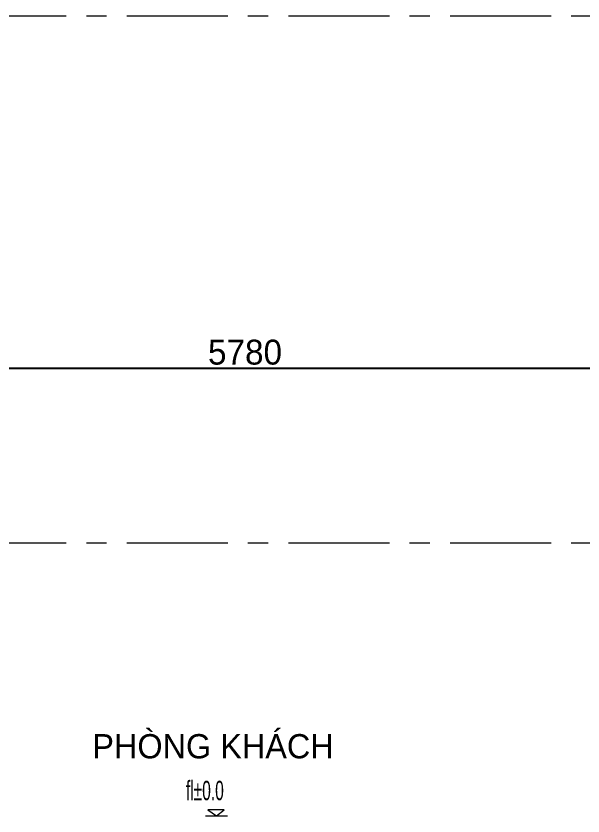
# Model space of a CAD drawing. Header units: millimetres. Extents: x 1832547 to 2001569, y -558009 to -417808.
# Drawn here: x 1890271 to 1893779, y -500166 to -495215 of the extents above; entities that cross this region are included whole.
import ezdxf
from ezdxf.enums import TextEntityAlignment as Align

# ---------------------------------------------------------------- set-up
doc = ezdxf.new("R2010")
doc.units = ezdxf.units.MM
doc.header["$MEASUREMENT"] = 0
doc.linetypes.add('CENTER', pattern=[2, 1.25, -0.25, 0.25, -0.25])
doc.layers.get('0').update_dxf_attribs({"linetype": 'CONTINUOUS'})
doc.layers.get('DEFPOINTS').update_dxf_attribs({"linetype": 'CONTINUOUS'})
for name, color, linetype, lineweight in [('CA. TUONG', 30, 'CONTINUOUS', 30), ('CA.dim 08', 8, 'CONTINUOUS', 13), ('CA.TEXT', 7, 'CONTINUOUS', 15), ('CA.tim 67', 67, 'CENTER', 9)]:
    doc.layers.add(name, color=color, linetype=linetype, lineweight=lineweight)
doc.styles.add('chu ghi chu', font='nghia5.shx', dxfattribs={"height": 200})
doc.styles.get("Standard").update_dxf_attribs({"font": 'roman.shx'})
doc.styles.add('ZENI2', font='Vhavanb.ttf')
doc.dimstyles.new('CA 70', dxfattribs={"dimscale": 0.7, "dimtxt": 220, "dimasz": 60, "dimexe": 160, "dimexo": 0, "dimgap": 30, "dimtad": 1, "dimdec": 0, "dimrnd": 5, "dimzin": 0, "dimdsep": 46, "dimtxsty": 'Standard', "dimblk": 'ARCHTICK', "dimcen": 0.09, "dimdle": 160, "dimclrd": 256, "dimclre": 256, "dimclrt": 255, "dimadec": 0, "dimazin": 0, "dimtfac": 1, "dimtdec": 0, "dimtix": 1, "dimtmove": 2, "dimatfit": 3, "dimldrblk": 'DOT', "dimfxl": 600, "dimfxlon": 1, "dimtolj": 1, "dimtzin": 0, "dimarcsym": 0})

# ---------------------------------------------------------------- blocks, each defined once
blk = doc.blocks.new('A$C6dc074dd')
at = {"layer": 'CA.TEXT'}
for points in [[(116.9, 37.3), (15.3, 37.3), (68.5, 0), (116.9, 37.3)], [(0, 0), (136.9, 0)]]:
    blk.add_lwpolyline(points, dxfattribs=at)
blk = doc.blocks.new('ƯT5T45')
at = {"layer": 'CA.tim 67', "ltscale": 500}
for p, q in [((1877956.3, -470974.7), (1906135.3, -470974.7)), ((1877956.3, -474234.7), (1906135.3, -474234.7))]:
    blk.add_line(p, q, dxfattribs=at)
blk = doc.blocks.new('_ArchTick')
at = {"color": 1, "linetype": 'ByBlock', "const_width": 0.15}
blk.add_lwpolyline([(-0.5, -0.5), (0.5, 0.5)], dxfattribs=at)
blk = doc.blocks.new('*D305')
at = {"layer": 'CA.dim 08', "lineweight": -2, "transparency": 16777216}
for p, q in [((1888798, -497814.4), (1888798, -497282.4)), ((1894578.1, -497814.4), (1894578.1, -497282.4)), ((1888686, -497394.4), (1894690.1, -497394.4))]:
    blk.add_line(p, q, dxfattribs=at)
at = {"layer": 'DEFPOINTS', "color": 0, "transparency": 16777216}
for p in [(1894578.1, -497394.4), (1888798, -498305.3), (1894578.1, -498365.3)]:
    blk.add_point(p, dxfattribs=at)
at = {"layer": 'CA.dim 08', "lineweight": -2, "transparency": 16777216, "xscale": 42, "yscale": 42, "zscale": 42, "rotation": 180}
blk.add_blockref('_ArchTick', (1888798, -497394.4), dxfattribs=at)
at = {"layer": 'CA.dim 08', "lineweight": -2, "transparency": 16777216, "xscale": 42, "yscale": 42, "zscale": 42}
blk.add_blockref('_ArchTick', (1894578.1, -497394.4), dxfattribs=at)
at = {"layer": 'CA.dim 08', "color": 255, "transparency": 16777216, "insert": (1891688, -497296.4), "char_height": 154, "attachment_point": 5}
blk.add_mtext('\\A1;5780', dxfattribs=at)
blk = doc.blocks.new('_DOT')
at = {"color": 1, "linetype": 'ByBlock'}
blk.add_line((-0.5, 0), (-1, 0), dxfattribs=at)
at = {"color": 1, "linetype": 'ByBlock', "const_width": 0.5}
blk.add_lwpolyline([(-0.25, 0, 1), (0.25, 0, 1)], format="xyb", close=True, dxfattribs=at)

msp = doc.modelspace()

# ---------------------------------------------------------------- block references
at = {"layer": 'CA. TUONG'}
msp.add_blockref('ƯT5T45', (0, -24240.6), dxfattribs=at)
at = {"layer": 'CA.TEXT'}
msp.add_blockref('A$C6dc074dd', (1891443.1, -500165.7, -1028.6), dxfattribs=at)

# ---------------------------------------------------------------- texts
at = {"layer": 'CA.TEXT', "style": 'ZENI2'}
msp.add_text('phßng kh¸ch', height=150, dxfattribs=at).set_placement((1891490, -499809, -1028.6), align=Align.CENTER)
at = {"layer": 'CA.TEXT', "style": 'chu ghi chu', "width": 0.6}
msp.add_text('fl%%P0.0', height=120, dxfattribs=at).set_placement((1891322, -500067.8, -1028.6))

# ---------------------------------------------------------------- dimensions: what is measured, and where the dimension line sits
at = {"layer": 'CA.dim 08'}
dim = msp.add_linear_dim(base=(1894578.1, -497394.4), p1=(1888798, -498305.3), p2=(1894578.1, -498365.3), dimstyle='CA 70', dxfattribs=at)
dim.commit()
dim.dimension.update_dxf_attribs({"geometry": '*D305', "text_midpoint": (1891688, -497296.4)})

doc.saveas('drawing.dxf')
